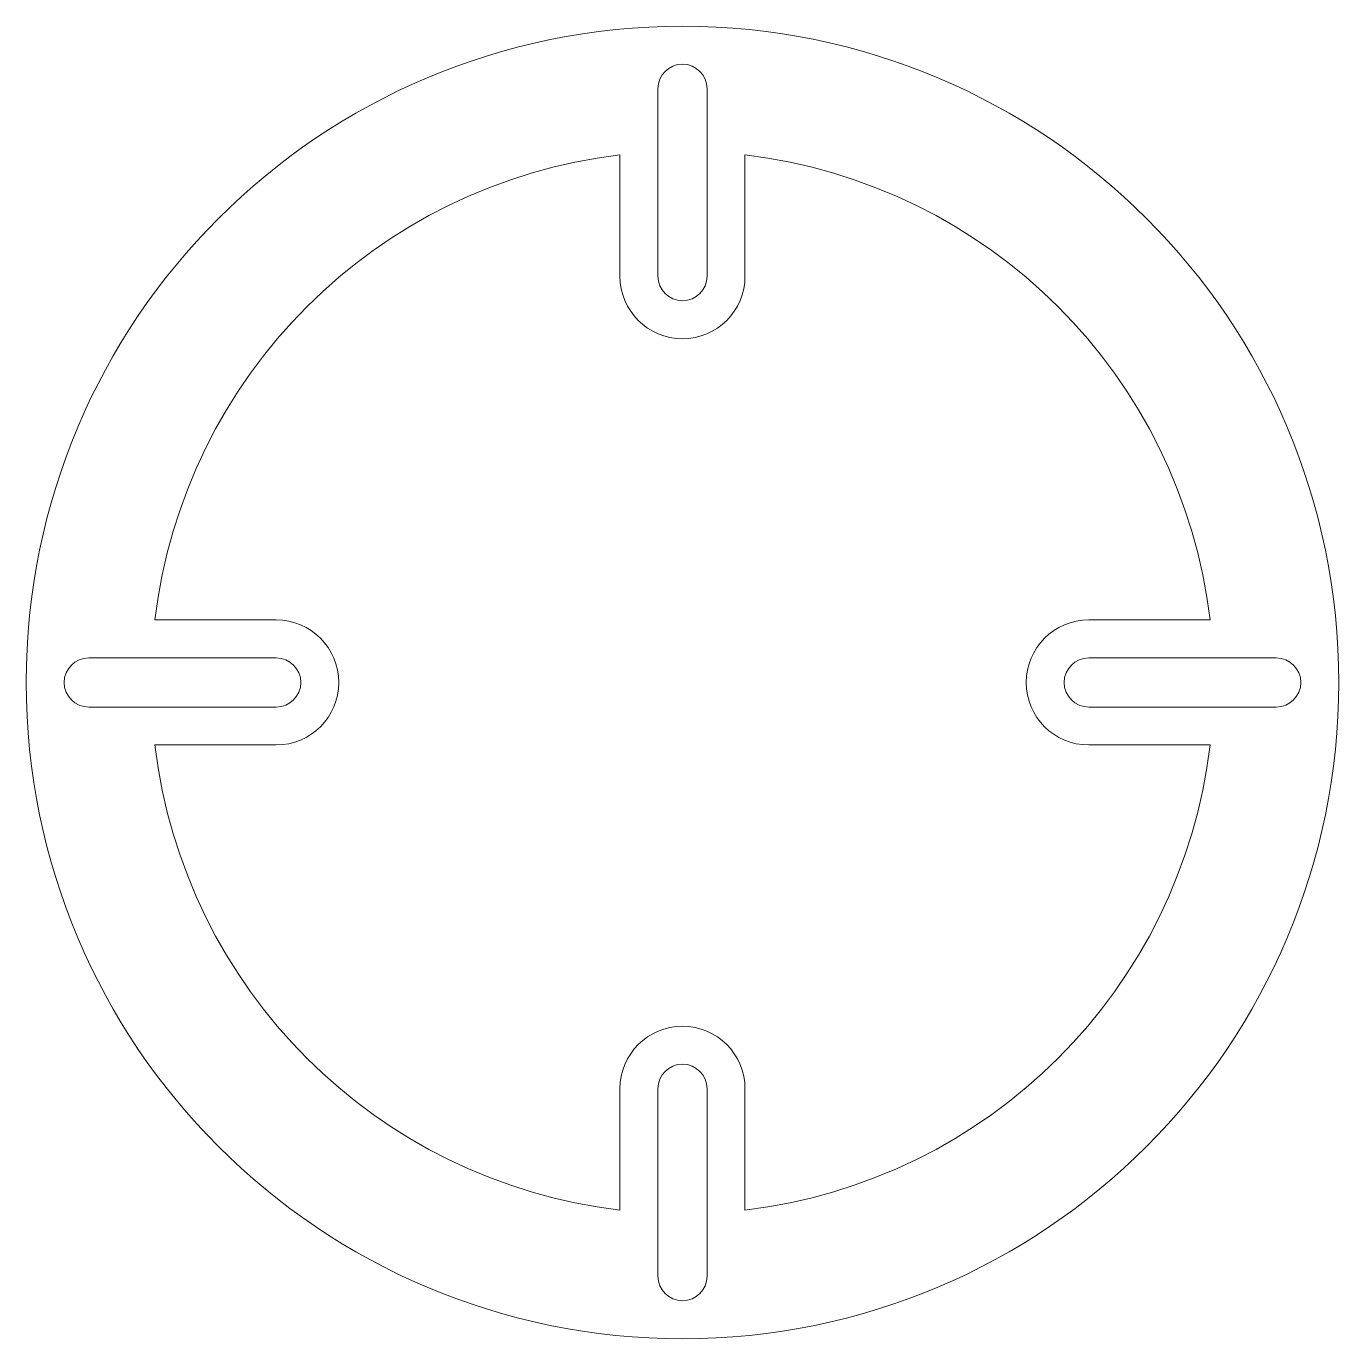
# Model space of a CAD drawing. Header units: inches. Extents: x 0.64 to 4.84, y 0.42 to 4.62.
import ezdxf

# ---------------------------------------------------------------- set-up
doc = ezdxf.new("R2010")
doc.units = ezdxf.units.IN
doc.header["$MEASUREMENT"] = 0

msp = doc.modelspace()

# ---------------------------------------------------------------- linework, layer by layer
at = {"color": 7, "linetype": 'Continuous', "lineweight": 15}
for p, q in [((2.6657, 4.417), (2.6657, 3.817)), ((2.8232, 4.417), (2.8232, 3.817)), ((2.5444, 4.2052), (2.5444, 3.817)), ((2.9444, 4.2052), (2.9444, 3.817)), ((1.0562, 2.717), (1.4444, 2.717)), ((4.4326, 2.717), (4.0444, 2.717)), ((1.4444, 2.5957), (0.8444, 2.5957)), ((4.0444, 2.5957), (4.6444, 2.5957)), ((1.4444, 2.4382), (0.8444, 2.4382)), ((4.0444, 2.4382), (4.6444, 2.4382)), ((1.0562, 2.317), (1.4444, 2.317)), ((4.4326, 2.317), (4.0444, 2.317)), ((2.5444, 0.8288), (2.5444, 1.217)), ((2.6657, 0.617), (2.6657, 1.217)), ((2.8232, 0.617), (2.8232, 1.217)), ((2.9444, 0.8288), (2.9444, 1.217))]:
    msp.add_line(p, q, dxfattribs=at)
msp.add_circle((2.7444, 2.517), 2.1, dxfattribs=at)
for centre, radius, start, end in [((2.7444, 4.417), 0.0787, 0, 180), ((2.7444, 2.517), 1.7, 96.7563, 173.2437), ((2.7444, 2.517), 1.7, 6.7563, 83.2437), ((2.7444, 3.817), 0.2, 180, 0), ((2.7444, 3.817), 0.0787, 180, 0), ((1.4444, 2.517), 0.2, 270, 90), ((4.0444, 2.517), 0.2, 90, 270), ((0.8444, 2.517), 0.0787, 90, 270), ((1.4444, 2.517), 0.0787, 270, 90), ((4.0444, 2.517), 0.0787, 90, 270), ((4.6444, 2.517), 0.0787, 270, 90), ((2.7444, 2.517), 1.7, 186.7563, 263.2437), ((2.7444, 2.517), 1.7, 276.7563, 353.2437), ((2.7444, 1.217), 0.2, 0, 180), ((2.7444, 1.217), 0.0787, 0, 180), ((2.7444, 0.617), 0.0787, 180, 0)]:
    msp.add_arc(centre, radius, start, end, dxfattribs=at)

doc.saveas('drawing.dxf')
